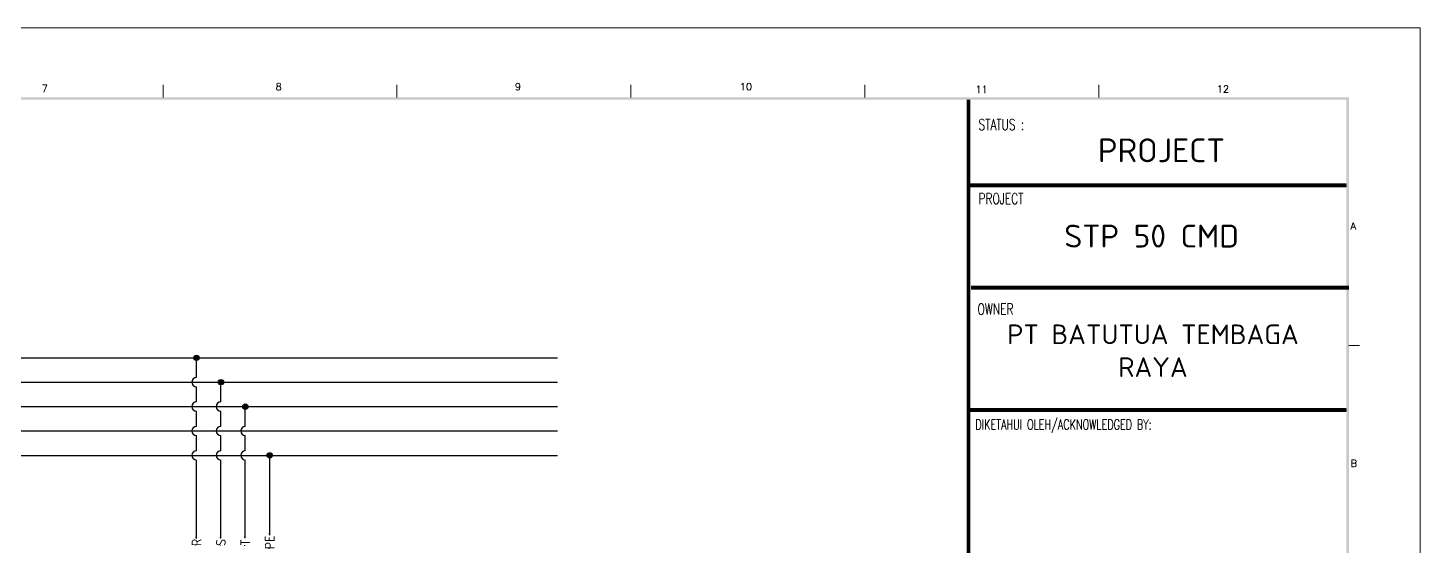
# Model space of a CAD drawing. Header units: millimetres. Extents: x 67033 to 212947, y 35102 to 335921.
# Drawn here: x 79534 to 83019, y 168521 to 169819 of the extents above; entities that cross this region are included whole.
import ezdxf
from ezdxf.enums import TextEntityAlignment as Align

# ---------------------------------------------------------------- set-up
doc = ezdxf.new("R2010")
doc.units = ezdxf.units.MM
for name, color, linetype in [('BORDER', 7, 'Continuous'), ('MISC', 2, 'Continuous'), ('RED_2.5mm^2', 1, 'Continuous'), ('S-Kop', 7, 'Continuous'), ('SYMS', 7, 'Continuous')]:
    doc.layers.add(name, color=color, linetype=linetype)
doc.styles.add('3', font='ROMANS.SHX', dxfattribs={"width": 0.75})
doc.styles.add('ISOCPEUR', font='isocpeur.ttf')
doc.styles.add('ROMANS', font='romans.shx', dxfattribs={"height": 0.3})
doc.styles.add('WD_IEC', font='isocp2.shx', dxfattribs={"width": 0.9, "height": 4})

# ---------------------------------------------------------------- blocks, each defined once
blk = doc.blocks.new('VT0_LGENERIC')
at = {"style": 'WD_IEC'}
blk.add_attdef('COLOR', text='', height=2.5, rotation=90, dxfattribs=at).set_placement((0, 0), align=Align.MIDDLE_CENTER)
at = {"style": 'WD_IEC', "flags": 1}
for tag, p in [('X2TERM01', (0, 4)), ('X8TERM01', (0, -4))]:
    blk.add_attdef(tag, p, '', height=0.16, rotation=90, dxfattribs=at)
at = {"style": 'WD_IEC'}
for tag, p in [('X2_TINY_DOT_DONT_REMOVE', (0, 4)), ('X8_TINY_DOT_DONT_REMOVE', (0, -4))]:
    blk.add_attdef(tag, p, '', height=0.0001, rotation=90, dxfattribs=at)
blk = doc.blocks.new('WDDOT')
for radius in [0.72, 0.449, 0.223]:
    blk.add_circle((0, 0), radius)

msp = doc.modelspace()

# ---------------------------------------------------------------- linework, layer by layer
at = {"layer": 'BORDER', "linetype": 'Continuous', "lineweight": 9}
for p, q in [((79872.4, 169675.6), (79872.4, 169644.4)), ((80457.8, 169675.6), (80457.8, 169644.4)), ((81043.3, 169675.6), (81043.3, 169644.4)), ((81628.8, 169675.6), (81628.8, 169644.4)), ((82214.3, 169675.6), (82214.3, 169644.4)), ((82866.9, 169023.1), (82840, 169023.1))]:
    msp.add_line(p, q, dxfattribs=at)
msp.add_lwpolyline([(75501.3, 164509), (83018.8, 164509), (83018.8, 169818.7), (75501.3, 169818.7)], close=True, dxfattribs=at)
at = {"layer": 'BORDER', "lineweight": 9}
for points in [[(82834.2, 169638.5), (82840.5, 169644.8), (75775.3, 169638.5), (75769, 169644.8)], [(82834.2, 164693.8), (82840.5, 164687.4), (82834.2, 169638.5), (82840.5, 169644.8)]]:
    msp.add_trace(points, dxfattribs=at)
at = {"layer": 'RED_2.5mm^2'}
for p, q in [((76750.4, 168992.2), (80859.7, 168992.2)), ((79956.2, 168942.8), (79956.2, 168992.2)), ((76750.4, 168931.2), (80859.7, 168931.2)), ((79956.2, 168881.7), (79956.2, 168919.5)), ((80017.3, 168881.7), (80017.3, 168931.2)), ((76750.4, 168870.1), (80859.7, 168870.1)), ((79956.2, 168820.6), (79956.2, 168858.4)), ((80017.3, 168820.6), (80017.3, 168858.4)), ((80078.4, 168820.6), (80078.4, 168870.1)), ((79956.2, 168759.6), (79956.2, 168797.4)), ((80017.3, 168759.6), (80017.3, 168797.4)), ((80078.4, 168759.6), (80078.4, 168797.4)), ((79956.2, 168539.9), (79956.2, 168736.3)), ((80017.3, 168539.9), (80017.3, 168736.3)), ((80078.4, 168540.8), (80078.4, 168736.3))]:
    msp.add_line(p, q, dxfattribs=at)
at = {"layer": 'RED_2.5mm^2', "color": 5}
msp.add_line((76750.4, 168809), (80859.7, 168809), dxfattribs=at)
at = {"layer": 'RED_2.5mm^2', "color": 2}
for p, q in [((76750.4, 168747.9), (80859.7, 168747.9)), ((80139.5, 168548.4), (80139.5, 168747.9))]:
    msp.add_line(p, q, dxfattribs=at)
at = {"layer": 'RED_2.5mm^2'}
for centre in [(79956.2, 168931.2), (79956.2, 168870.1), (80017.3, 168870.1), (79956.2, 168809), (80017.3, 168809), (80078.4, 168809), (79956.2, 168747.9), (80017.3, 168747.9), (80078.4, 168747.9)]:
    msp.add_arc(centre, 11.6, 90, 270, dxfattribs=at)
at = {"layer": 'S-Kop', "color": 7, "linetype": 'ByBlock'}
msp.add_line((81888.5, 169424.1), (82834.2, 169424.1), dxfattribs=at)
at = {"layer": 'S-Kop', "color": 7}
for p, q in [((81888.5, 169424.1), (82834.2, 169424.1)), ((81894.8, 169167.8), (82840.5, 169167.8)), ((81894.8, 169167.8), (82840.5, 169167.8)), ((82840.5, 169167.8), (81894.8, 169167.8)), ((82840.5, 169167.8), (81894.8, 169167.8)), ((81894.8, 169167.8), (82840.5, 169167.8)), ((81894.8, 169167.8), (82840.5, 169167.8)), ((82840.5, 169167.8), (81894.8, 169167.8)), ((81888.5, 168861.5), (82834.2, 168861.5)), ((81888.5, 168861.5), (82834.2, 168861.5)), ((82834.2, 168861.5), (81888.5, 168861.5)), ((82834.2, 168861.5), (81888.5, 168861.5)), ((81888.5, 168861.5), (82834.2, 168861.5)), ((81888.5, 168861.5), (82834.2, 168861.5)), ((82834.2, 168861.5), (81888.5, 168861.5))]:
    msp.add_line(p, q, dxfattribs=at)
for points, const_width in [([(81888.5, 169638.5), (81888.5, 164693.8)], 8.87), ([(82834.2, 169424.1), (81888.5, 169424.1)], 9.46), ([(82840.5, 169167.8), (81894.8, 169167.8)], 9.46), ([(82840.5, 169167.8), (81894.8, 169167.8)], 9.46), ([(82834.2, 168861.5), (81888.5, 168861.5)], 9.46), ([(82834.2, 168861.5), (81888.5, 168861.5)], 9.46)]:
    msp.add_lwpolyline(points, dxfattribs=dict(at, const_width=const_width))

# ---------------------------------------------------------------- block references
at = {"layer": 'SYMS', "xscale": 9.16142600546251, "yscale": 9.16142600546251, "zscale": 9.16142600546251}
for p in [(79956.2, 168992.2), (80017.3, 168931.2), (80078.4, 168870.1), (80139.5, 168747.9)]:
    msp.add_blockref('WDDOT', p, dxfattribs=at)
at = {"layer": 'SYMS'}
ref = msp.add_blockref('VT0_LGENERIC', (79956.2, 168529.9), dxfattribs=dict(at, xscale=6.107617336975006, yscale=6.107617336975006, zscale=6.107617336975006))
ref.add_attrib('X8_TINY_DOT_DONT_REMOVE', '.', (79956.2, 168520), dxfattribs={"layer": 'MISC', "height": 24.4, "rotation": 90, "style": 'WD_IEC'})
ref.add_attrib('X2_TINY_DOT_DONT_REMOVE', '.', (79956.2, 168539.9), dxfattribs={"layer": 'MISC', "height": 24.4, "rotation": 90, "style": 'WD_IEC'})
ref.add_attrib('COLOR', 'R', dxfattribs={"layer": 'MISC', "height": 24.4, "rotation": 90, "style": 'WD_IEC'}).set_placement((79956.2, 168529.9), align=Align.MIDDLE_CENTER)
ref = msp.add_blockref('VT0_LGENERIC', (80017.3, 168529.9), dxfattribs=dict(at, xscale=6.107617336975006, yscale=6.107617336975006, zscale=6.107617336975006))
ref.add_attrib('X8_TINY_DOT_DONT_REMOVE', '.', (80017.3, 168520), dxfattribs={"layer": 'MISC', "height": 24.4, "rotation": 90, "style": 'WD_IEC'})
ref.add_attrib('X2_TINY_DOT_DONT_REMOVE', '.', (80017.3, 168539.9), dxfattribs={"layer": 'MISC', "height": 24.4, "rotation": 90, "style": 'WD_IEC'})
ref.add_attrib('COLOR', 'S', dxfattribs={"layer": 'MISC', "height": 24.4, "rotation": 90, "style": 'WD_IEC'}).set_placement((80017.3, 168529.9), align=Align.MIDDLE_CENTER)
ref = msp.add_blockref('VT0_LGENERIC', (80078.4, 168529.9), dxfattribs=dict(at, xscale=6.107617336975006, yscale=6.107617336975006, zscale=6.107617336975006))
ref.add_attrib('X8_TINY_DOT_DONT_REMOVE', '.', (80078.4, 168519), dxfattribs={"layer": 'MISC', "height": 24.4, "rotation": 90, "style": 'WD_IEC'})
ref.add_attrib('X2_TINY_DOT_DONT_REMOVE', '.', (80078.4, 168540.8), dxfattribs={"layer": 'MISC', "height": 24.4, "rotation": 90, "style": 'WD_IEC'})
ref.add_attrib('COLOR', 'T', dxfattribs={"layer": 'MISC', "height": 24.4, "rotation": 90, "style": 'WD_IEC'}).set_placement((80078.4, 168529.9), align=Align.MIDDLE_CENTER)
at = {"layer": 'SYMS', "color": 2}
ref = msp.add_blockref('VT0_LGENERIC', (80139.5, 168529.9), dxfattribs=dict(at, xscale=6.107617336975006, yscale=6.107617336975006, zscale=6.107617336975006))
ref.add_attrib('X8_TINY_DOT_DONT_REMOVE', '.', (80139.5, 168511.5), dxfattribs={"layer": 'MISC', "height": 24.4, "rotation": 90, "style": 'WD_IEC'})
ref.add_attrib('X2_TINY_DOT_DONT_REMOVE', '.', (80139.5, 168548.4), dxfattribs={"layer": 'MISC', "height": 24.4, "rotation": 90, "style": 'WD_IEC'})
ref.add_attrib('COLOR', 'PE', dxfattribs={"layer": 'MISC', "height": 24.43, "rotation": 90, "style": 'WD_IEC'}).set_placement((80139.5, 168529.9), align=Align.MIDDLE_CENTER)

# ---------------------------------------------------------------- texts
at = {"layer": 'BORDER', "linetype": 'Continuous', "lineweight": 9, "style": 'ROMANS'}
for s, height, p in [('7', 17.9, (79568.4, 169657.8)), ('8', 17.9, (80153.9, 169662.2)), ('9', 17.9, (80752.8, 169662.2)), ('10', 17.88, (81316, 169662.2)), ('11', 17.88, (81905.9, 169655.3)), ('12', 17.88, (82510, 169656.3)), ('A', 17.9, (82844.5, 169313.6)), ('B', 17.9, (82844.5, 168719.2))]:
    msp.add_text(s, height=height, dxfattribs=at).set_placement(p)
at = {"layer": 'BORDER', "color": 4, "lineweight": 9, "attachment_point": 5, "style": 'ISOCPEUR'}
for s, insert, char_height, width in [('{\\C256;PROJECT}', (82371.4, 169511.9), 59.592, 938.234), ('{\\C256;STP 50 CMD}', (82346.7, 169297.1), 57.208, 951.976), ('{\\C256;PT BATUTUA TEMBAGA RAYA}', (82350.1, 169010), 49.237, 788.086)]:
    msp.add_mtext(s, dxfattribs=dict(at, insert=insert, char_height=char_height, width=width))
at = {"layer": 'S-Kop', "color": 7, "linetype": 'ByBlock', "style": '3', "width": 0.7}
for s, height, p in [('STATUS :', 27.7, (81913.2, 169562.4)), ('PROJECT', 27.7, (81913.2, 169377)), ('OWNER', 27.7, (81911.2, 169100.5)), ('DIKETAHUI OLEH/ACKNOWLEDGED BY:', 25.177, (81905.7, 168812.6))]:
    msp.add_text(s, height=height, dxfattribs=at).set_placement(p)

doc.saveas('drawing.dxf')
